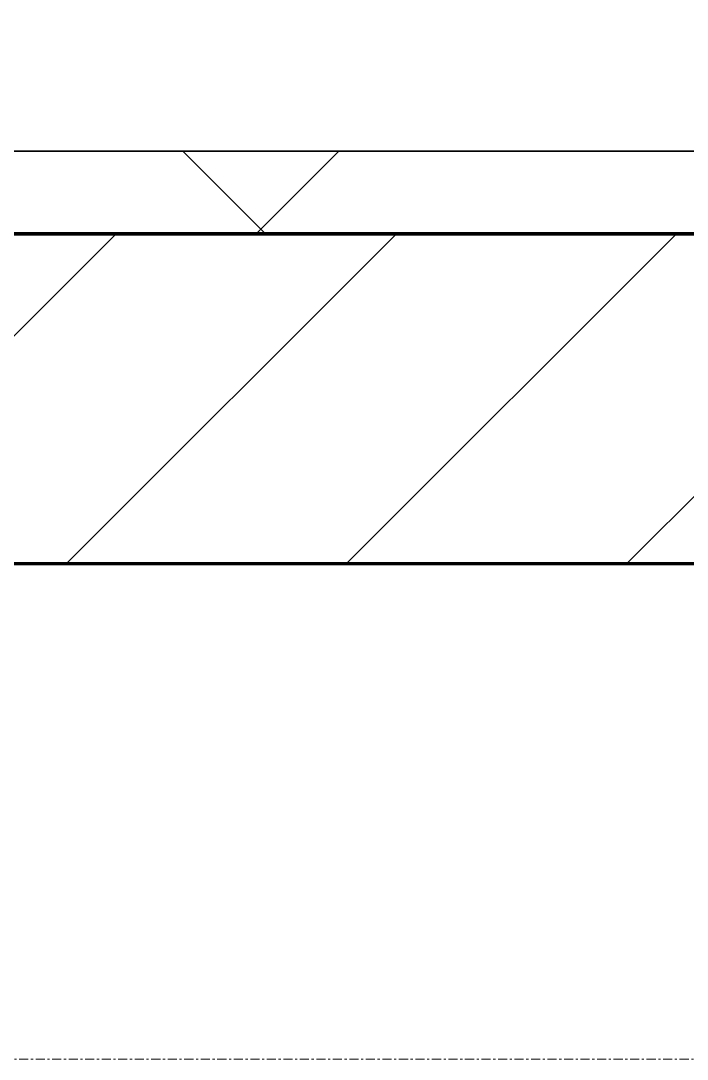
# Model space of a CAD drawing. Header units: millimetres. Extents: x -853432 to -773672, y -18171 to 22484.
# Drawn here: x -835097 to -834693, y -4321 to -3692 of the extents above; entities that cross this region are included whole.
import ezdxf
from ezdxf.xclip import XClip

# ---------------------------------------------------------------- set-up
doc = ezdxf.new("R2010")
doc.units = ezdxf.units.MM
doc.header["$XCLIPFRAME"] = 0
doc.linetypes.add('DPA_Grid _ Level 100', pattern=[10, 5.5, -1.6, 1.3, -1.6])
for name, color, linetype, lineweight in [('A-GLAZ-CURT', 2, 'Continuous', 9), ('A-WALL', 5, 'Continuous', 35), ('A-WALL-FNSH', 2, 'Continuous', 35), ('A-WALL-PATT', 1, 'Continuous', 35), ('S-GRID', 251, 'Continuous', 9)]:
    doc.layers.add(name, color=color, linetype=linetype, lineweight=lineweight)
doc.layers.add('A11_ALU.SOLID SHEET', color=2, linetype='Continuous')

# ---------------------------------------------------------------- blocks, each defined once
blk = doc.blocks.new('*U2464')
at = {"layer": 'S-GRID', "linetype": 'DPA_Grid _ Level 100'}
blk.add_line((57000, -7900), (-16649.52, -7900), dxfattribs=at)
blk = doc.blocks.new('PPLS-PP19_Custom Tile Pattern - Custom Tile Pattern-V86-4251-01 ENLARGED CONCOURSE LEVEL - REFLECTED CEILING PLAN - SHEET 2')
at = {"layer": 'A-GLAZ-CURT'}
for p, q in [((-300, 0), (300, 0)), ((300, 0), (-300, 0)), ((195.99, 0), (213.31, 0)), ((213.31, 0), (195.99, 0)), ((230.06, 0), (300, 0)), ((-300, -50), (300, -50)), ((300, -50), (-300, -50))]:
    blk.add_line(p, q, dxfattribs=at)
for points, knots in [([(94.4, 0), (94.4, 0), (94.64, 0), (99.11, 0), (108.97, 0), (120.79, 0), (139.94, 0), (163.31, 0), (185.23, 0), (193.62, 0), (194.69, 0), (194.79, 0)], [-2348.345796, -2348.345796, -2348.345796, -2348.345796, -2310.419338, -2233.599744, -2052.234781, -1843.028543, -1530.39897, -1095.004608, -529.74427, -295.064701, -265.121568, -265.121568, -265.121568, -265.121568]), ([(193.8, 0), (193.33, 0), (190.11, 0), (183.13, 0), (171, 0), (161.95, 0), (161.28, 0), (158.35, 0), (157.85, 0), (157.77, 0)], [-11665.349007, -11665.349007, -11665.349007, -11665.349007, -11565.880756, -11105.624034, -10839.086983, -10768.332124, -10666.779182, -10580.760289, -10550.278881, -10550.278881, -10550.278881, -10550.278881]), ([(300, 0), (286.53, 0), (254.22, 0), (207.11, 0), (177.41, 0), (159.34, 0), (158.33, 0), (158.3, 0)], [-285.253232, -285.253232, -285.253232, -285.253232, -244.693688, -187.987675, -143.776725, -129.632772, -123.352749, -123.352749, -123.352749, -123.352749]), ([(159.07, 0), (159.13, 0), (160.84, 0), (165.21, 0), (174.15, 0), (185.98, 0), (208.82, 0), (219.42, 0), (230.06, 0)], [-115.643202, -115.643202, -115.643202, -115.643202, -114.681583, -87.660824, -65.295536, -41.623857, -24.459831, 0, 0, 0, 0]), ([(247.1, 0), (246.76, 0), (245.04, 0), (238.34, 0), (226.56, 0), (221.1, 0), (200.27, 0), (182.99, 0), (174.27, 0), (169.67, 0), (168.99, 0)], [-9649.085549, -9649.085549, -9649.085549, -9649.085549, -9581.591397, -9406.094246, -9221.510254, -9016.44624, -8717.832359, -8253.978395, -8152.463617, -8069.855175, -8069.855175, -8069.855175, -8069.855175]), ([(215.22, 0), (214.62, 0), (210.55, 0), (203.98, 0), (187.54, 0), (175.3, 0), (169.49, 0)], [-203.825446, -203.825446, -203.825446, -203.825446, -198.527383, -184.406837, -162.427601, -142.916156, -142.916156, -142.916156, -142.916156]), ([(171.51, 0), (176.48, 0), (193.23, 0), (201.73, 0), (208.81, 0), (213.9, 0), (241.96, 0), (266.73, 0), (281.71, 0), (291.71, 0), (296.52, 0), (297.86, 0), (298.09, 0)], [-7971.819559, -7971.819559, -7971.819559, -7971.819559, -7784.112253, -7606.717214, -7289.299508, -7042.621073, -6582.165592, -6068.460911, -5766.029927, -5566.724884, -5280.360606, -5199.253518, -5199.253518, -5199.253518, -5199.253518]), ([(172.07, 0), (177.66, 0), (187.87, 0), (201.08, 0), (207.47, 0), (213.96, 0), (215.11, 0)], [-255.364076, -255.364076, -255.364076, -255.364076, -237.955587, -223.92608, -215.862851, -208.75215, -208.75215, -208.75215, -208.75215]), ([(247.29, 0), (239.48, 0), (227.37, 0), (219.94, 0), (219.02, 0)], [-11599.89954, -11599.89954, -11599.89954, -11599.89954, -11162.864862, -10856.732305, -10856.732305, -10856.732305, -10856.732305]), ([(219.9, 0), (220.86, 0), (227.84, 0), (242.06, 0), (246.54, 0), (246.96, 0)], [-10670.940496, -10670.940496, -10670.940496, -10670.940496, -10511.382485, -9925.173265, -9834.877357, -9834.877357, -9834.877357, -9834.877357]), ([(300, 0), (288.22, 0), (270.5, 0), (252.98, 0), (247.61, 0)], [-12528.858583, -12528.858583, -12528.858583, -12528.858583, -11905.454923, -11605.790721, -11605.790721, -11605.790721, -11605.790721]), ([(284.76, 0), (284.76, 0), (285.09, 0), (287.47, 0), (293.59, 0), (297.76, 0), (300, 0)], [-4110.630118, -4110.630118, -4110.630118, -4110.630118, -4053.389046, -3959.664717, -3862.421465, -3746.95702, -3746.95702, -3746.95702, -3746.95702]), ([(297.38, 0), (295.84, 0), (291.62, 0), (285.38, 0), (284.87, 0)], [-4803.172655, -4803.172655, -4803.172655, -4803.172655, -4358.271401, -4143.037883, -4143.037883, -4143.037883, -4143.037883])]:
    blk.add_open_spline(points, degree=3, knots=knots, dxfattribs=at)
blk.add_open_spline([(195.11, 0), (194.91, 0), (194.44, 0), (193.8, 0)], degree=3, dxfattribs=at)
blk = doc.blocks.new('PPLS-PP19_Custom Tile Pattern - Custom Tile Pattern-V87-4251-01 ENLARGED CONCOURSE LEVEL - REFLECTED CEILING PLAN - SHEET 2')
at = {"layer": 'A-GLAZ-CURT'}
for p, q in [((-300, 0), (300, 0)), ((300, 0), (-300, 0)), ((-293.07, 0), (-275.75, 0)), ((-275.75, 0), (-293.07, 0)), ((-222.32, 0), (-214.51, 0)), ((-214.51, 0), (-222.32, 0)), ((-213.66, 0), (-205, 0)), ((-205, 0), (-213.66, 0)), ((-300, -50), (300, -50)), ((300, -50), (-300, -50))]:
    blk.add_line(p, q, dxfattribs=at)
at = {"layer": 'A-GLAZ-CURT', "flags": 128}
for points in [[(-300, 0), (-291.56, 0), (-283.3, 0), (-275.2, 0), (-267.26, 0), (-259.45, 0), (-251.77, 0), (-244.2, 0), (-236.74, 0), (-229.36, 0), (-222.06, 0), (-214.83, 0)], [(-145.56, 0), (-150.63, 0), (-155.53, 0), (-160.27, 0), (-164.95, 0), (-169.65, 0), (-174.47, 0), (-179.49, 0), (-184.81, 0), (-190.44, 0), (-196.37, 0), (-202.58, 0), (-209.04, 0), (-215.73, 0), (-222.63, 0), (-229.72, 0), (-236.97, 0), (-244.39, 0), (-251.96, 0), (-259.67, 0), (-267.51, 0), (-275.48, 0), (-283.55, 0), (-291.73, 0), (-300, 0)], [(-214.5, 0), (-207.71, 0), (-200.76, 0), (-194.02, 0), (-187.54, 0), (-181.38, 0), (-175.58, 0), (-170.25, 0), (-165.64, 0), (-162.01, 0), (-159.53, 0), (-157.46, 0), (-154.52, 0), (-149.42, 0), (-141.84, 0), (-132.81, 0), (-126.08, 0)], [(-125.17, 0), (-128.55, 0), (-134.16, 0), (-140.03, 0), (-145.5, 0)]]:
    blk.add_lwpolyline(points, dxfattribs=at)
at = {"layer": 'A-GLAZ-CURT'}
for points, knots in [([(-300, 0), (-284.65, 0), (-236.57, 0), (-174.61, 0), (-129.95, 0), (-110.8, 0), (-99.5, 0), (-91.46, 0)], [-5323.127839, -5323.127839, -5323.127839, -5323.127839, -4502.809032, -2700.551212, -1002.059161, -460.363443, 0, 0, 0, 0]), ([(-145.61, 0), (-165.95, 0), (-207.65, 0), (-262.56, 0), (-294.48, 0), (-300, 0)], [-16829.876344, -16829.876344, -16829.876344, -16829.876344, -15131.813646, -13729.592194, -13439.944408, -13439.944408, -13439.944408, -13439.944408]), ([(-145.68, 0), (-147.71, 0), (-148.24, 0), (-158.72, 0), (-174.02, 0), (-185.59, 0), (-209.77, 0), (-232.01, 0), (-255.22, 0), (-262.59, 0), (-264.9, 0), (-265.4, 0)], [-2874.534548, -2874.534548, -2874.534548, -2874.534548, -2477.344047, -2237.412286, -2029.680487, -1755.085331, -1400.429864, -858.079193, -543.655514, -208.940337, 0, 0, 0, 0]), ([(-258.6, 0), (-257.91, 0), (-254.26, 0), (-241.25, 0), (-226.82, 0), (-217.53, 0), (-215.02, 0)], [-5722.54675, -5722.54675, -5722.54675, -5722.54675, -5657.471696, -5413.335975, -5017.494783, -4877.606962, -4877.606962, -4877.606962, -4877.606962]), ([(-214.49, 0), (-217.25, 0), (-222.58, 0), (-231.26, 0), (-233.46, 0), (-234, 0)], [-1122.388679, -1122.388679, -1122.388679, -1122.388679, -978.033455, -846.069444, -682.911962, -682.911962, -682.911962, -682.911962]), ([(-233.49, 0), (-233.44, 0), (-232.38, 0), (-230.74, 0), (-225.3, 0), (-223.63, 0)], [-455.274641, -455.274641, -455.274641, -455.274641, -440.605512, -119.536984, 0, 0, 0, 0]), ([(-214.5, 0), (-213.87, 0), (-210.21, 0), (-200.2, 0), (-185.8, 0), (-171.77, 0), (-158.7, 0), (-157.22, 0)], [-4867.962625, -4867.962625, -4867.962625, -4867.962625, -4832.723979, -4666.091899, -4349.945572, -4000.813434, -3840.635403, -3840.635403, -3840.635403, -3840.635403]), ([(-213.8, 0), (-212.04, 0), (-202.61, 0), (-188.58, 0), (-169.02, 0), (-156.01, 0), (-148.18, 0), (-146.3, 0)], [-5260.95141, -5260.95141, -5260.95141, -5260.95141, -5161.076232, -4739.070012, -4465.409639, -4149.119819, -4046.8857, -4046.8857, -4046.8857, -4046.8857]), ([(-133.82, 0), (-135.51, 0), (-137.8, 0), (-149.31, 0), (-162.01, 0), (-177.91, 0), (-196.42, 0), (-208.16, 0), (-213.59, 0)], [-2731.647847, -2731.647847, -2731.647847, -2731.647847, -2418.507304, -2308.929706, -2113.765672, -1763.376603, -1422.553702, -1138.186603, -1138.186603, -1138.186603, -1138.186603]), ([(-152.35, 0), (-151.03, 0), (-149.12, 0), (-146.95, 0), (-146.49, 0)], [-3494.978217, -3494.978217, -3494.978217, -3494.978217, -3371.022232, -3341.352801, -3341.352801, -3341.352801, -3341.352801]), ([(-118.78, 0), (-121.86, 0), (-126.28, 0), (-136.96, 0), (-147.46, 0), (-150.03, 0), (-150.57, 0)], [-5938.474035, -5938.474035, -5938.474035, -5938.474035, -5700.061948, -5508.838257, -5298.784692, -5196.16478, -5196.16478, -5196.16478, -5196.16478]), ([(-150.34, 0), (-150.07, 0), (-148.94, 0), (-147.66, 0), (-146.54, 0)], [-4948.728362, -4948.728362, -4948.728362, -4948.728362, -4883.323924, -4701.291944, -4701.291944, -4701.291944, -4701.291944]), ([(-26.75, 0), (-27.82, 0), (-36.18, 0), (-53.55, 0), (-78.2, 0), (-110.94, 0), (-130.52, 0), (-147.74, 0), (-149.07, 0)], [-8718.362214, -8718.362214, -8718.362214, -8718.362214, -8532.293389, -8073.216054, -7508.296369, -7004.680444, -6449.282163, -6277.220794, -6277.220794, -6277.220794, -6277.220794]), ([(-145.88, 0), (-144.55, 0), (-135.45, 0), (-128.29, 0), (-125.15, 0)], [-393.395806, -393.395806, -393.395806, -393.395806, -290.263673, 0, 0, 0, 0]), ([(-145.63, 0), (-144.2, 0), (-139.37, 0), (-127.26, 0), (-107.3, 0), (-91.75, 0), (-80.09, 0), (-76.63, 0)], [-4653.7097, -4653.7097, -4653.7097, -4653.7097, -4440.880425, -4054.690705, -3793.097032, -3402.597032, -3216.673436, -3216.673436, -3216.673436, -3216.673436]), ([(-76.6, 0), (-78.49, 0), (-93.54, 0), (-117.27, 0), (-141.91, 0), (-145.56, 0)], [-19230.81854, -19230.81854, -19230.81854, -19230.81854, -18935.241197, -17136.203329, -16831.437225, -16831.437225, -16831.437225, -16831.437225]), ([(-86.16, 0), (-91.37, 0), (-104.13, 0), (-122.65, 0), (-137.71, 0), (-143.86, 0), (-145.56, 0)], [-1681.3698, -1681.3698, -1681.3698, -1681.3698, -1374.161226, -945.742622, -741.901385, -560.578165, -560.578165, -560.578165, -560.578165]), ([(-145.54, 0), (-142, 0), (-135.17, 0), (-127.33, 0), (-124.19, 0), (-123.43, 0), (-123.28, 0)], [-4033.177675, -4033.177675, -4033.177675, -4033.177675, -3839.893365, -3647.167523, -3488.92562, -3439.852845, -3439.852845, -3439.852845, -3439.852845]), ([(-144.74, 0), (-144.47, 0), (-139.73, 0), (-137.28, 0), (-133.93, 0), (-128.78, 0), (-126.5, 0)], [-6044.731135, -6044.731135, -6044.731135, -6044.731135, -6017.569127, -5560.701257, -5364.112219, -5231.017328, -5231.017328, -5231.017328, -5231.017328]), ([(-127.41, 0), (-131.63, 0), (-133.16, 0), (-134.09, 0), (-134.15, 0)], [-8540.990293, -8540.990293, -8540.990293, -8540.990293, -8266.114998, -8246.473386, -8246.473386, -8246.473386, -8246.473386]), ([(-134.15, 0), (-133.32, 0), (-130.31, 0), (-117.33, 0), (-92.95, 0), (-81.31, 0), (-76.59, 0)], [-7657.439573, -7657.439573, -7657.439573, -7657.439573, -7293.749979, -6839.55839, -6236.997189, -5769.717153, -5769.717153, -5769.717153, -5769.717153]), ([(-120.13, 0), (-120.14, 0), (-120.24, 0), (-121.3, 0), (-129.25, 0), (-133.82, 0)], [-2933.992132, -2933.992132, -2933.992132, -2933.992132, -2920.575025, -2840.280255, -2731.647847, -2731.647847, -2731.647847, -2731.647847]), ([(-113.43, 0), (-113.44, 0), (-113.96, 0), (-119.73, 0), (-125.43, 0), (-127.03, 0), (-127.41, 0)], [-328.499627, -328.499627, -328.499627, -328.499627, -282.672656, -98.539552, -24.539552, 0, 0, 0, 0]), ([(-126.5, 0), (-122.44, 0), (-108.71, 0), (-86.68, 0), (-63.44, 0), (-54.4, 0), (-48.53, 0), (-30.79, 0), (-21.5, 0), (-11.05, 0), (-8.75, 0)], [-5231.017328, -5231.017328, -5231.017328, -5231.017328, -4994.692869, -4542.524482, -4008.285538, -3689.699207, -3546.54457, -3315.260113, -2864.387349, -2740.056696, -2740.056696, -2740.056696, -2740.056696]), ([(-125.15, 0), (-124.93, 0), (-121.96, 0), (-113.01, 0), (-98.9, 0), (-87.94, 0), (-79.26, 0), (-76.6, 0)], [-3362.7396, -3362.7396, -3362.7396, -3362.7396, -3342.215224, -3074.362186, -2902.289527, -2605.247022, -2468.28455, -2468.28455, -2468.28455, -2468.28455]), ([(-122.08, 0), (-122.01, 0), (-121.69, 0), (-121.2, 0), (-120.88, 0)], [-3136.336417, -3136.336417, -3136.336417, -3136.336417, -3110.304437, -3035.164275, -3035.164275, -3035.164275, -3035.164275]), ([(-36.33, 0), (-36.43, 0), (-37.27, 0), (-45.02, 0), (-46.13, 0), (-60.59, 0), (-81.23, 0), (-99.51, 0), (-114.02, 0), (-117.28, 0), (-118.78, 0)], [-1855.773136, -1855.773136, -1855.773136, -1855.773136, -1810.870157, -1672.078046, -1405.135169, -1060.00838, -740.068933, -229.489605, -116.330425, 0, 0, 0, 0]), ([(-117.74, 0), (-117.19, 0), (-114.78, 0), (-113.43, 0), (-113.43, 0)], [-821.249067, -821.249067, -821.249067, -821.249067, -394.672656, -330.879064, -330.879064, -330.879064, -330.879064]), ([(-36.62, 0), (-36.62, 0), (-40.35, 0), (-44.32, 0), (-58.97, 0), (-85.2, 0), (-107.61, 0), (-116.56, 0), (-117.56, 0)], [-4069.478503, -4069.478503, -4069.478503, -4069.478503, -3858.647035, -3538.256648, -2842.901703, -2193.204658, -1433.981041, -985.49888, -985.49888, -985.49888, -985.49888]), ([(-115.82, 0), (-114.96, 0), (-110.41, 0), (-96.78, 0), (-84.12, 0), (-77.51, 0), (-76.61, 0)], [-5724.064692, -5724.064692, -5724.064692, -5724.064692, -5430.283136, -5103.229623, -4799.173296, -4751.360207, -4751.360207, -4751.360207, -4751.360207]), ([(9.32, 0), (9.08, 0), (7.65, 0), (2.57, 0), (-12.23, 0), (-25.64, 0), (-40, 0), (-56.24, 0), (-75.59, 0), (-94, 0), (-112.01, 0), (-114.94, 0), (-115.63, 0)], [-2922.926651, -2922.926651, -2922.926651, -2922.926651, -2882.788014, -2720.818881, -2518.50168, -2125.455881, -1792.521578, -1466.981642, -1208.454564, -789.402658, -501.969187, -243.577221, -243.577221, -243.577221, -243.577221]), ([(-91.46, 0), (-90.09, 0), (-84.7, 0), (-77.43, 0), (-72.73, 0), (-72.64, 0), (-72.64, 0)], [-19832.387487, -19832.387487, -19832.387487, -19832.387487, -19753.885894, -19541.04734, -19478.625389, -19471.062469, -19471.062469, -19471.062469, -19471.062469]), ([(-77.18, 0), (-77.76, 0), (-80.13, 0), (-82.66, 0), (-83.28, 0), (-83.28, 0)], [-1715.65753, -1715.65753, -1715.65753, -1715.65753, -1646.621388, -1424.436217, -1393.971743, -1393.971743, -1393.971743, -1393.971743]), ([(-83.28, 0), (-83.28, 0), (-82.91, 0), (-76.14, 0), (-62.97, 0), (-48.14, 0), (-36.49, 0), (-33.57, 0), (-29.94, 0), (-28.57, 0)], [-1393.4169, -1393.4169, -1393.4169, -1393.4169, -1353.722004, -1274.333717, -1073.56893, -651.549973, -296.515819, -83.513472, 0, 0, 0, 0]), ([(-29.03, 0), (-33.97, 0), (-43.74, 0), (-56.37, 0), (-69.88, 0), (-74.3, 0), (-76.65, 0)], [-2680.714891, -2680.714891, -2680.714891, -2680.714891, -2413.671296, -2161.752162, -2006.592567, -1735.95313, -1735.95313, -1735.95313, -1735.95313]), ([(-76.61, 0), (-75.28, 0), (-72.31, 0), (-68.41, 0), (-65.12, 0), (-63.63, 0)], [-3216.265364, -3216.265364, -3216.265364, -3216.265364, -3144.956779, -3050.982048, -2969.237017, -2969.237017, -2969.237017, -2969.237017]), ([(-76.52, 0), (-63.66, 0), (-41.55, 0), (-17.84, 0), (-8.49, 0), (-7.66, 0)], [-4749.755808, -4749.755808, -4749.755808, -4749.755808, -4065.652676, -3589.737505, -3542.614321, -3542.614321, -3542.614321, -3542.614321]), ([(-75.79, 0), (-75.49, 0), (-69.49, 0), (-62.74, 0), (-60.36, 0), (-59.97, 0)], [-5743.07968, -5743.07968, -5743.07968, -5743.07968, -5713.340575, -5140.470607, -5006.787413, -5006.787413, -5006.787413, -5006.787413]), ([(-75.66, 0), (-73.16, 0), (-69.25, 0), (-65.93, 0), (-65.07, 0)], [-2451.997625, -2451.997625, -2451.997625, -2451.997625, -2322.099534, -2241.8264, -2241.8264, -2241.8264, -2241.8264]), ([(-63.96, 0), (-64.13, 0), (-68.91, 0), (-73.62, 0), (-75.55, 0)], [-2171.769325, -2171.769325, -2171.769325, -2171.769325, -2007.031671, -1891.541025, -1891.541025, -1891.541025, -1891.541025]), ([(-66.39, 0), (-66.39, 0), (-63.63, 0), (-53.63, 0), (-34.42, 0), (-29.82, 0), (-29.19, 0)], [-2493.31794, -2493.31794, -2493.31794, -2493.31794, -2315.303971, -1809.437387, -963.711516, -666.19313, -666.19313, -666.19313, -666.19313]), ([(31.18, 0), (25.97, 0), (11.99, 0), (-16.92, 0), (-47.42, 0), (-65.77, 0), (-66.37, 0), (-66.38, 0)], [-4496.803627, -4496.803627, -4496.803627, -4496.803627, -4222.080604, -3745.412743, -2981.410125, -2542.574734, -2498.224237, -2498.224237, -2498.224237, -2498.224237]), ([(-63.63, 0), (-61.49, 0), (-57.39, 0), (-54.49, 0), (-45.2, 0), (-40.79, 0), (-40.46, 0), (-40.44, 0)], [-2969.237017, -2969.237017, -2969.237017, -2969.237017, -2851.217951, -2734.127174, -2474.780881, -2410.990208, -2350.645972, -2350.645972, -2350.645972, -2350.645972]), ([(-58.83, 0), (-58.37, 0), (-57.29, 0), (-54.23, 0), (-46.33, 0), (-42.62, 0), (-41.76, 0)], [-4859.52896, -4859.52896, -4859.52896, -4859.52896, -4680.891996, -4469.85053, -4321.566175, -4270.495146, -4270.495146, -4270.495146, -4270.495146]), ([(-51.83, 0), (-51.83, 0), (-51.78, 0), (-47.4, 0), (-46.01, 0), (-40.22, 0), (-36.78, 0)], [-632.814994, -632.814994, -632.814994, -632.814994, -627.965721, -508.377888, -260.442412, 0, 0, 0, 0]), ([(-7.68, 0), (-12.41, 0), (-21.92, 0), (-32.81, 0), (-44.85, 0), (-51.43, 0), (-51.79, 0)], [-1532.050292, -1532.050292, -1532.050292, -1532.050292, -1290.787923, -1039.307308, -819.71621, -644.910881, -644.910881, -644.910881, -644.910881]), ([(-41.76, 0), (-39.9, 0), (-37.72, 0), (-36.92, 0), (-36.77, 0)], [-4270.495146, -4270.495146, -4270.495146, -4270.495146, -4161.040818, -4106.245333, -4106.245333, -4106.245333, -4106.245333]), ([(-36.78, 0), (-32.43, 0), (-19.22, 0), (8.83, 0), (43.36, 0), (70.92, 0), (82.12, 0), (83.66, 0)], [-6191.144455, -6191.144455, -6191.144455, -6191.144455, -5862.463379, -5340.621928, -4573.028122, -4094.177415, -3869.465285, -3869.465285, -3869.465285, -3869.465285]), ([(-36.29, 0), (-36.29, 0), (-34.66, 0), (-28.88, 0), (-26.95, 0), (-26.54, 0)], [-9150.272121, -9150.272121, -9150.272121, -9150.272121, -9057.163041, -8919.836787, -8834.607043, -8834.607043, -8834.607043, -8834.607043]), ([(30.82, 0), (29.27, 0), (20.14, 0), (3.54, 0), (-16.58, 0), (-34.76, 0), (-36.04, 0)], [-10462.034656, -10462.034656, -10462.034656, -10462.034656, -10363.088938, -9884.23066, -9424.652049, -9182.880979, -9182.880979, -9182.880979, -9182.880979]), ([(-33.34, 0), (-33.34, 0), (-32.93, 0), (-31.16, 0), (-30.52, 0)], [-2415.024266, -2415.024266, -2415.024266, -2415.024266, -2357.633367, -2323.618664, -2323.618664, -2323.618664, -2323.618664]), ([(-7.67, 0), (-11.31, 0), (-20.47, 0), (-30.57, 0), (-31.82, 0), (-32, 0)], [-3184.618863, -3184.618863, -3184.618863, -3184.618863, -2994.501669, -2698.150104, -2614.070998, -2614.070998, -2614.070998, -2614.070998]), ([(-30.76, 0), (-30.73, 0), (-29.99, 0), (-23.47, 0), (-15.75, 0), (-15.19, 0)], [-54176.191683, -54176.191683, -54176.191683, -54176.191683, -54157.274271, -53749.15266, -53717.791567, -53717.791567, -53717.791567, -53717.791567]), ([(-30.52, 0), (-27.11, 0), (-17.83, 0), (5.99, 0), (22.06, 0), (37.44, 0), (45.92, 0), (57.76, 0), (64.47, 0), (72.74, 0), (75.22, 0), (76.03, 0), (76.21, 0)], [-2323.618664, -2323.618664, -2323.618664, -2323.618664, -2142.497158, -1716.209403, -1206.526904, -1089.329421, -901.315459, -753.071572, -495.328968, -421.953223, -334.951786, -290.452333, -290.452333, -290.452333, -290.452333]), ([(-13, 0), (-14.35, 0), (-17.68, 0), (-25.97, 0), (-29.52, 0), (-30.21, 0)], [-55207.591944, -55207.591944, -55207.591944, -55207.591944, -54789.006179, -54461.685999, -54290.791712, -54290.791712, -54290.791712, -54290.791712]), ([(-7.98, 0), (-10.81, 0), (-17.68, 0), (-24.92, 0), (-29.03, 0)], [-3077.857837, -3077.857837, -3077.857837, -3077.857837, -2903.012179, -2680.714891, -2680.714891, -2680.714891, -2680.714891]), ([(-28.98, 0), (-28.66, 0), (-27.39, 0), (-24.45, 0), (-22.56, 0)], [-166.548282, -166.548282, -166.548282, -166.548282, -102.06493, 0, 0, 0, 0]), ([(-28.57, 0), (-26.93, 0), (-20.29, 0), (-14.36, 0), (-9.11, 0), (-7.69, 0)], [-5361.429781, -5361.429781, -5361.429781, -5361.429781, -5261.36855, -5050.479954, -4975.264138, -4975.264138, -4975.264138, -4975.264138]), ([(-22.56, 0), (-20.27, 0), (-17.03, 0), (-11.36, 0), (-7.66, 0), (-6.6, 0), (-6.44, 0)], [-56468.192263, -56468.192263, -56468.192263, -56468.192263, -56344.022017, -56303.229861, -56166.290093, -56124.392176, -56124.392176, -56124.392176, -56124.392176])]:
    blk.add_open_spline(points, degree=3, knots=knots, dxfattribs=at)
for points in [[(-223.63, 0), (-220.98, 0), (-217.83, 0), (-214.52, 0)], [(-148.23, 0), (-147.43, 0), (-146.49, 0), (-145.57, 0)], [(-145.56, 0), (-146.23, 0), (-146.71, 0), (-146.95, 0)], [(-137.88, 0), (-140.56, 0), (-143.24, 0), (-144.92, 0)], [(-144.53, 0), (-143.07, 0), (-141.23, 0), (-138.62, 0)], [(-76.61, 0), (-79.78, 0), (-82.95, 0), (-86.16, 0)], [(-72.93, 0), (-73.9, 0), (-75.01, 0), (-76.21, 0)], [(-39.84, 0), (-39.08, 0), (-38.11, 0), (-37.36, 0)], [(-15.19, 0), (-14.23, 0), (-11.85, 0), (-8.66, 0)]]:
    blk.add_open_spline(points, degree=3, dxfattribs=at)
blk = doc.blocks.new('*U634')
at = {"layer": 'A-GLAZ-CURT'}
for name, p in [('PPLS-PP19_Custom Tile Pattern - Custom Tile Pattern-V86-4251-01 ENLARGED CONCOURSE LEVEL - REFLECTED CEILING PLAN - SHEET 2', (602.37, -7350)), ('PPLS-PP19_Custom Tile Pattern - Custom Tile Pattern-V87-4251-01 ENLARGED CONCOURSE LEVEL - REFLECTED CEILING PLAN - SHEET 2', (1202.37, -7350))]:
    blk.add_blockref(name, p, dxfattribs=at)
blk = doc.blocks.new('*U1213')
blk.add_lwpolyline([(22690, -750), (19166.45, -750), (19116.45, -700), (18966.44, -550), (-101025.39, -550), (-101025.39, -6704.96), (-96300, -6704.96), (-96300, -7350), (-94497.63, -7350), (17250, -7350), (17250, -6849.96), (18300, -6849.96), (22690, -6849.96)], close=True)

msp = doc.modelspace()

# ---------------------------------------------------------------- block references
at = {"layer": 'A11_ALU.SOLID SHEET'}
ref = msp.add_blockref('*U1213', (-744682.37, 3579.02), dxfattribs=at)
XClip(ref).set_block_clipping_path([(-104690.1238047112, -9620.0029952966), (-34092.6543255156, 14392.9971737705)])

# ---------------------------------------------------------------- next in the draw order: hatches: boundary and pattern name
at = {"layer": 'A-WALL-PATT', "lineweight": 9}
h = msp.add_hatch(dxfattribs=at)
h.set_pattern_fill('FP_4', color=256, style=0, pattern_type=2)
h.set_pattern_definition([(45, (0, 0), (-212.13203, 212.13203), []), (135, (0, 0), (-212.13203, -212.13203), [])])
h.paths.add_polyline_path([(-779464.45, -3820.98), (-778775.03, -3820.98), (-778775.03, -3770.98), (-827933.88, -3770.98), (-828045.79, -3820.98), (-779602.34, -3820.98)])
h.paths.add_polyline_path([(-828965.42, -3820.98), (-828156.1, -3820.98), (-828044.19, -3770.98), (-841032.37, -3770.98), (-841032.37, -3820.98), (-829103.3, -3820.98)])
h = msp.add_hatch(dxfattribs=at)
h.set_pattern_fill('FP_2', color=256, style=0, pattern_type=2)
h.set_pattern_definition([(45, (0, 0), (-84.852814, 84.852814), [])])
h.paths.add_polyline_path([(-779326.57, -4020.98), (-778775.03, -4020.98), (-778775.03, -3820.98), (-828045.79, -3820.98), (-828336.65, -3950.93), (-828355, -3909.85), (-828156.1, -3820.98), (-841232.37, -3820.98), (-841232.37, -4020.98), (-779878.11, -4020.98)])
h.paths.add_polyline_path([(-828280, -3860.98), (-828285, -3859.64), (-828288.66, -3855.98), (-828289.66, -3848.39), (-828287.07, -3844.76), (-828282.59, -3841.32), (-828280, -3840.98), (-828272.93, -3843.91), (-828270.34, -3848.39), (-828270.34, -3851.81), (-828272.93, -3858.05), (-828279.18, -3860.64)])

# ---------------------------------------------------------------- next in the draw order: linework, layer by layer
at = {"layer": 'A-WALL', "color": 7, "lineweight": 70}
for p, q in [((-835580, -3820.98), (-834380, -3820.98)), ((-834380, -3820.98), (-835580, -3820.98)), ((-834380, -4020.98), (-835580, -4020.98))]:
    msp.add_line(p, q, dxfattribs=at)
at = {"layer": 'A-WALL-FNSH', "color": 250}
msp.add_line((-835580, -3770.98), (-834380, -3770.98), dxfattribs=at)

# ---------------------------------------------------------------- next in the draw order: block references
for name in ['*U2464', '*U634']:
    msp.add_blockref(name, (-835882.37, 3579.02))

doc.saveas('drawing.dxf')
